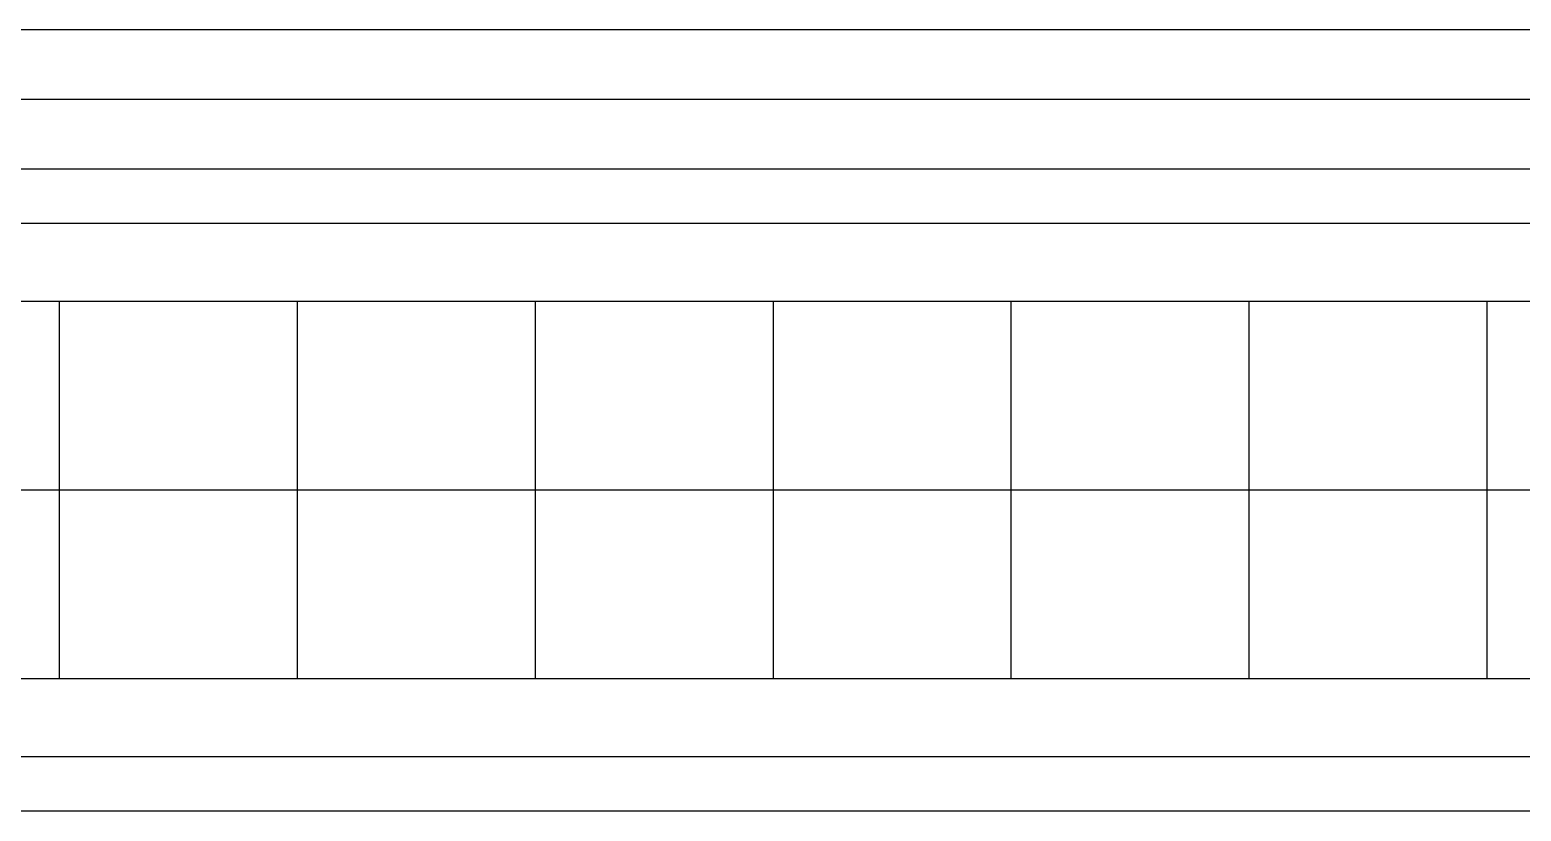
# Model space of a CAD drawing. Header units: millimetres. Extents: x -7448 to 427567, y 91657 to 341328.
# Drawn here: x 309354 to 311548, y 216644 to 217794 of the extents above; entities that cross this region are included whole.
import ezdxf

# ---------------------------------------------------------------- set-up
doc = ezdxf.new("R2010")
doc.units = ezdxf.units.MM
doc.header["$LTSCALE"] = 500
doc.header["$MEASUREMENT"] = 0
doc.layers.add('e-plan', color=9, linetype='CONTINUOUS')

# ---------------------------------------------------------------- blocks, each defined once
blk = doc.blocks.new('A$C71E245D9')
at = {"layer": 'e-plan'}
for p, q in [((14905, 1302.5), (1100, 1302.5)), ((15600, 1200), (0, 1200)), ((14905, 1097.5), (1100, 1097.5)), ((14905, 1017.5), (1100, 1017.5)), ((14345, 902.5), (1660, 902.5)), ((8075.6, 902.5), (8075.6, 347.5)), ((8425.6, 902.5), (8425.6, 347.5)), ((8775.6, 902.5), (8775.6, 347.5)), ((9125.6, 902.5), (9125.6, 347.5)), ((9475.6, 902.5), (9475.6, 347.5)), ((9825.6, 902.5), (9825.6, 347.5)), ((10175.6, 902.5), (10175.6, 347.5)), ((13675.6, 625), (2236.8, 625)), ((14345, 347.5), (1660, 347.5)), ((14905, 232.5), (1100, 232.5)), ((14905, 152.5), (1100, 152.5))]:
    blk.add_line(p, q, dxfattribs=at)

msp = doc.modelspace()

# ---------------------------------------------------------------- block references
at = {"layer": 'e-plan'}
msp.add_blockref('A$C71E245D9', (301322.2, 216491.9), dxfattribs=at)

doc.saveas('drawing.dxf')
